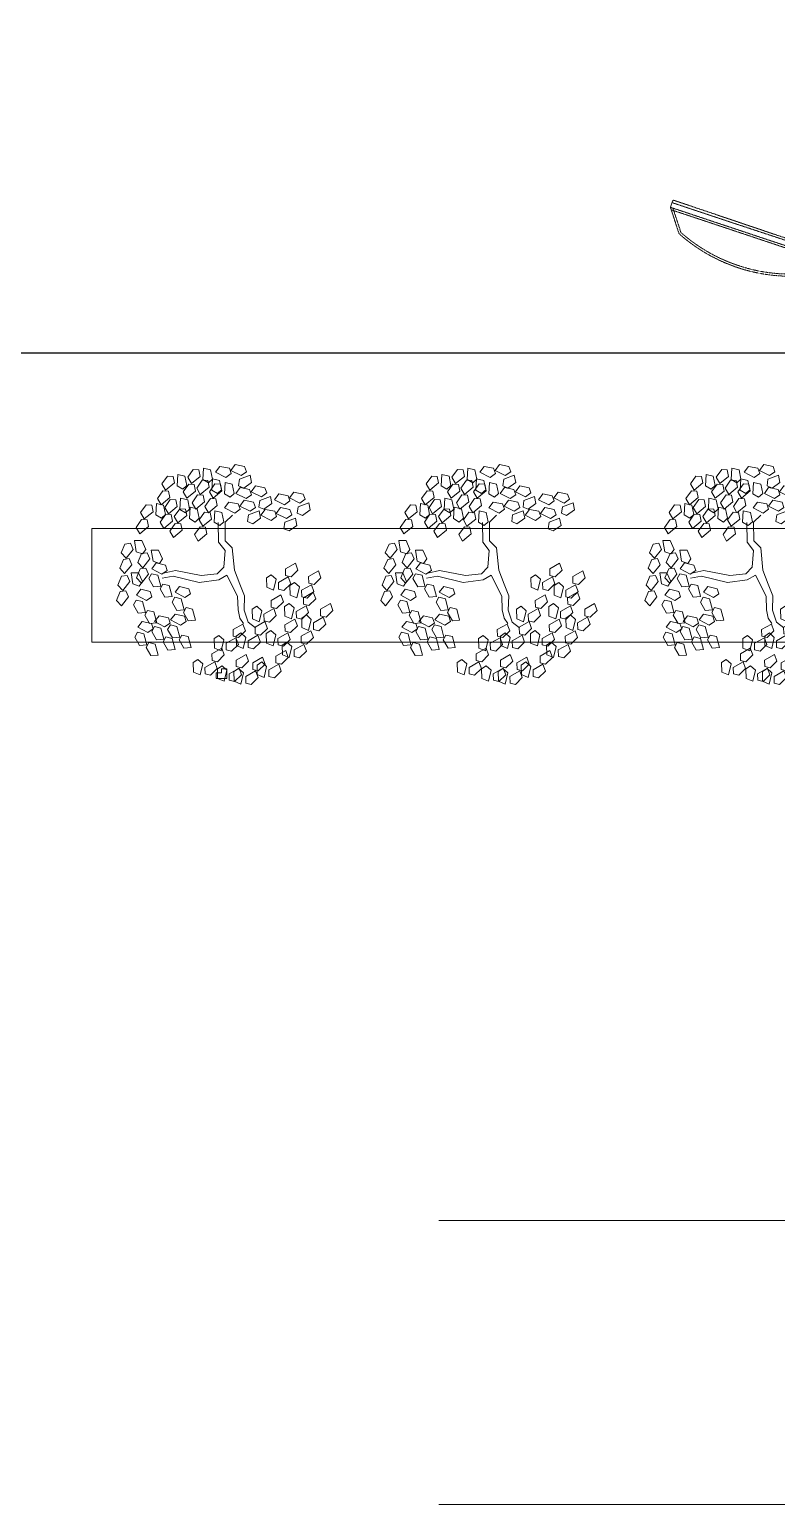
# Model space of a CAD drawing. Header units: millimetres. Extents: x 2402294 to 3337895, y 3394997 to 3969149.
# Drawn here: x 2484693 to 2491261, y 3456762 to 3469740 of the extents above; entities that cross this region are included whole.
import ezdxf

# ---------------------------------------------------------------- set-up
doc = ezdxf.new("R2010")
doc.units = ezdxf.units.MM
doc.header["$MEASUREMENT"] = 0
doc.linetypes.add('HIDDEN', pattern=[0.375, 0.25, -0.125])
for name, color, linetype in [('2', 2, 'HIDDEN'), ('EP', 20, 'Continuous'), ('ups wire', 3, 'Continuous')]:
    doc.layers.add(name, color=color, linetype=linetype)
for name, color, linetype, lineweight in [('Door Opening-0.09', 253, 'Continuous', 9), ('electrical poles', 10, 'Continuous', 5), ('planters', 107, 'Continuous', 20), ('trees', 104, 'Continuous', 9)]:
    doc.layers.add(name, color=color, linetype=linetype, lineweight=lineweight)

# ---------------------------------------------------------------- blocks, each defined once
blk = doc.blocks.new('z_98')
at = {"color": 3, "linetype": 'Continuous', "lineweight": 5}
for p, q in [((-283.2, 404.3), (-250.4, 431.2)), ((-279.9, 379.9), (-283.2, 404.3)), ((-221.2, 417), (-250.6, 376)), ((-250.4, 431.2), (-221.2, 417)), ((-219.5, 428.9), (-186.7, 455.8)), ((-216.1, 404.5), (-219.5, 428.9)), ((-186.9, 400.7), (-216.1, 404.5)), ((-157.5, 441.6), (-186.9, 400.7)), ((-186.7, 455.8), (-157.5, 441.6)), ((-158.3, 378.5), (-125.5, 405.4)), ((-125.5, 405.4), (-96.3, 391.1)), ((-286.6, 358.5), (-236.6, 364.9)), ((-277.1, 327.5), (-286.6, 358.5)), ((-250.6, 376), (-279.9, 379.9)), ((-236.6, 364.9), (-219.5, 340.9)), ((-219.5, 340.9), (-235.1, 321.8)), ((-222, 353.8), (-189.2, 380.7)), ((-218.7, 329.4), (-222, 353.8)), ((-189.4, 325.5), (-218.7, 329.4)), ((-160, 366.5), (-189.4, 325.5)), ((-189.2, 380.7), (-160, 366.5)), ((-158.5, 321.1), (-125.7, 348)), ((-154.9, 354), (-158.3, 378.5)), ((-125.7, 350.2), (-154.9, 354)), ((-96.5, 333.7), (-125.9, 292.8)), ((-96.3, 391.1), (-125.7, 350.2)), ((-125.7, 348), (-96.5, 333.7)), ((-94.8, 345.7), (-61.9, 372.6)), ((-91.4, 321.3), (-94.8, 345.7)), ((-32.7, 358.4), (-62.2, 317.4)), ((-61.9, 372.6), (-32.7, 358.4)), ((-417.4, 281.5), (-388.4, 296.2)), ((-415.9, 239.1), (-417.4, 281.5)), ((-388.4, 296.2), (-373.6, 248)), ((-339.7, 273.2), (-306.9, 300.1)), ((-336.4, 248.7), (-339.7, 273.2)), ((-277.7, 285.8), (-307.1, 244.9)), ((-306.9, 300.1), (-277.7, 285.8)), ((-235.1, 321.8), (-277.1, 327.5)), ((-276, 297.8), (-243.1, 324.7)), ((-272.6, 273.4), (-276, 297.8)), ((-243.4, 269.5), (-272.6, 273.4)), ((-214, 310.5), (-243.4, 269.5)), ((-243.1, 324.7), (-214, 310.5)), ((-225.4, 308.1), (-175.4, 314.5)), ((-215.9, 277), (-225.4, 308.1)), ((-173.9, 271.4), (-215.9, 277)), ((-175.4, 314.5), (-158.3, 290.5)), ((-158.3, 290.5), (-173.9, 271.4)), ((-161.9, 275.3), (-111.9, 281.7)), ((-152.4, 244.3), (-161.9, 275.3)), ((-155.2, 296.6), (-158.5, 321.1)), ((-125.9, 292.8), (-155.2, 296.6)), ((-111.9, 281.7), (-94.8, 257.7)), ((-62.2, 317.4), (-91.4, 321.3)), ((-436.3, 215.9), (-407.3, 230.5)), ((-434.8, 173.5), (-436.3, 215.9)), ((-394.4, 227), (-415.9, 239.1)), ((-407.3, 230.5), (-392.5, 182.3)), ((-373.6, 248), (-394.4, 227)), ((-343.1, 227.4), (-293.1, 233.8)), ((-333.6, 196.3), (-343.1, 227.4)), ((-307.1, 244.9), (-336.4, 248.7)), ((-293.1, 233.8), (-276, 209.8)), ((-276, 209.8), (-291.6, 190.7)), ((-184.3, 200), (-151.5, 226.9)), ((-181, 175.6), (-184.3, 200)), ((-110.3, 238.6), (-152.4, 244.3)), ((-122.3, 212.7), (-151.8, 171.7)), ((-151.5, 226.9), (-122.3, 212.7)), ((-120.6, 224.7), (-87.8, 251.6)), ((-117.3, 200.2), (-120.6, 224.7)), ((-88.1, 196.4), (-117.3, 200.2)), ((-94.8, 257.7), (-110.3, 238.6)), ((-58.6, 237.3), (-88.1, 196.4)), ((-87.8, 251.6), (-58.6, 237.3)), ((-455.1, 142.8), (-426.1, 157.5)), ((-453.5, 100.4), (-455.1, 142.8)), ((-413.3, 161.4), (-434.8, 173.5)), ((-426.1, 157.5), (-411.3, 109.2)), ((-392.5, 182.3), (-413.3, 161.4)), ((-400.4, 143.1), (-375.2, 186.8)), ((-369.9, 131.9), (-400.4, 143.1)), ((-375.2, 186.8), (-345.8, 185.9)), ((-370.4, 155.4), (-341.4, 170.1)), ((-368.8, 113), (-370.4, 155.4)), ((-340, 161.9), (-369.9, 131.9)), ((-345.8, 185.9), (-340, 161.9)), ((-341.4, 170.1), (-326.6, 121.9)), ((-291.6, 190.7), (-333.6, 196.3)), ((-318.5, 139.5), (-285.7, 166.4)), ((-315.2, 115.1), (-318.5, 139.5)), ((-256.5, 152.2), (-285.9, 111.3)), ((-285.7, 166.4), (-256.5, 152.2)), ((-254.8, 164.2), (-222, 191.1)), ((-251.5, 139.8), (-254.8, 164.2)), ((-222.2, 135.9), (-251.5, 139.8)), ((-192.8, 176.9), (-222.2, 135.9)), ((-222, 191.1), (-192.8, 176.9)), ((-187.8, 154.3), (-137.8, 160.7)), ((-178.3, 123.2), (-187.8, 154.3)), ((-151.8, 171.7), (-181, 175.6)), ((-137.8, 160.7), (-120.6, 136.7)), ((-120.6, 136.7), (-136.2, 117.6)), ((-474, 77.2), (-445, 91.8)), ((-472.4, 34.8), (-474, 77.2)), ((-432, 88.3), (-453.5, 100.4)), ((-445, 91.8), (-430.2, 43.6)), ((-411.3, 109.2), (-432, 88.3)), ((-389.3, 89.8), (-360.3, 104.4)), ((-387.7, 47.4), (-389.3, 89.8)), ((-347.3, 100.9), (-368.8, 113)), ((-360.3, 104.4), (-345.5, 56.2)), ((-326.6, 121.9), (-347.3, 100.9)), ((-321.9, 93.8), (-271.9, 100.2)), ((-312.4, 62.7), (-321.9, 93.8)), ((-285.9, 111.3), (-315.2, 115.1)), ((-271.9, 100.2), (-254.8, 76.2)), ((-254.8, 76.2), (-270.4, 57.1)), ((-136.2, 117.6), (-178.3, 123.2)), ((-450.9, 22.6), (-472.4, 34.8)), ((-430.2, 43.6), (-450.9, 22.6)), ((-438, 4.4), (-412.9, 48.1)), ((-407.6, -6.8), (-438, 4.4)), ((-412.9, 48.1), (-383.4, 47.2)), ((-377.6, 23.2), (-407.6, -6.8)), ((-366.3, 35.3), (-387.7, 47.4)), ((-383.4, 47.2), (-377.6, 23.2)), ((-345.5, 56.2), (-366.3, 35.3)), ((-353.3, 17), (-328.2, 60.7)), ((-322.9, 5.8), (-353.3, 17)), ((-328.2, 60.7), (-298.7, 59.8)), ((-292.9, 35.8), (-322.9, 5.8)), ((-270.4, 57.1), (-312.4, 62.7)), ((-298.7, 59.8), (-292.9, 35.8)), ((-452.7, -52.7), (-427.5, -32.3)), ((-442.3, -93.9), (-452.7, -52.7)), ((-427.5, -32.3), (-402.9, -76.3)), ((-457.4, -120.9), (-432.1, -100.5)), ((-446.9, -162), (-457.4, -120.9)), ((-418.7, -101.2), (-442.3, -93.9)), ((-432.1, -100.5), (-407.5, -144.5)), ((-402.9, -76.3), (-418.7, -101.2)), ((-391.5, -136.4), (-362.5, -131.1)), ((-362.5, -131.1), (-351.8, -153.3)), ((-361, -113.2), (-335.7, -92.8)), ((-350.5, -154.3), (-361, -113.2)), ((-335.7, -92.8), (-311.1, -136.8)), ((-306.9, -90.5), (-281.6, -70.1)), ((-296.4, -131.6), (-306.9, -90.5)), ((-281.6, -70.1), (-257, -114.1)), ((-257, -114.1), (-272.8, -139)), ((-423.3, -169.3), (-446.9, -162)), ((-407.5, -144.5), (-423.3, -169.3)), ((-410.4, -206.6), (-385.2, -186.1)), ((-406.8, -184.5), (-391.5, -136.4)), ((-374.7, -189), (-406.8, -184.5)), ((-385.2, -186.1), (-360.5, -230.1)), ((-351.8, -153.3), (-374.7, -189)), ((-365.6, -181.4), (-340.4, -160.9)), ((-355.1, -222.5), (-365.6, -181.4)), ((-326.9, -161.6), (-350.5, -154.3)), ((-340.4, -160.9), (-315.7, -204.9)), ((-311.1, -136.8), (-326.9, -161.6)), ((-311.5, -158.7), (-286.2, -138.3)), ((-301, -199.8), (-311.5, -158.7)), ((-299.7, -196.9), (-270.7, -191.5)), ((-272.8, -139), (-296.4, -131.6)), ((-286.2, -138.3), (-261.6, -182.3)), ((-261.6, -182.3), (-277.4, -207.1)), ((-270.7, -191.5), (-260, -213.8)), ((-261, -222.3), (-245.6, -174.2)), ((-415, -274.7), (-389.8, -254.3)), ((-399.9, -247.7), (-410.4, -206.6)), ((-376.4, -255), (-399.9, -247.7)), ((-389.8, -254.3), (-365.1, -298.3)), ((-360.5, -230.1), (-376.4, -255)), ((-331.6, -229.8), (-355.1, -222.5)), ((-315.7, -204.9), (-331.6, -229.8)), ((-315.1, -245), (-299.7, -196.9)), ((-282.9, -249.5), (-315.1, -245)), ((-313.9, -274.6), (-288.7, -254.2)), ((-277.4, -207.1), (-301, -199.8)), ((-288.7, -254.2), (-264, -298.2)), ((-260, -213.8), (-282.9, -249.5)), ((-228.8, -226.8), (-261, -222.3)), ((-259.8, -244.4), (-234.6, -223.9)), ((-249.3, -285.5), (-259.8, -244.4)), ((-404.5, -315.8), (-415, -274.7)), ((-381, -323.2), (-404.5, -315.8)), ((-365.1, -298.3), (-381, -323.2)), ((-364.5, -338.3), (-349.2, -290.3)), ((-349.2, -290.3), (-320.2, -284.9)), ((-309.4, -307.1), (-332.3, -342.8)), ((-320.2, -284.9), (-309.4, -307.1)), ((-318.6, -342.8), (-293.3, -322.3)), ((-303.5, -315.7), (-313.9, -274.6)), ((-279.9, -323), (-303.5, -315.7)), ((-293.3, -322.3), (-268.7, -366.3)), ((-264, -298.2), (-279.9, -323)), ((-264.4, -312.5), (-239.2, -292.1)), ((-253.9, -353.6), (-264.4, -312.5)), ((-332.3, -342.8), (-364.5, -338.3)), ((-308.1, -383.9), (-318.6, -342.8)), ((-284.5, -391.2), (-308.1, -383.9)), ((-268.7, -366.3), (-284.5, -391.2)), ((-268, -406.4), (-252.7, -358.3)), ((-230.4, -360.9), (-253.9, -353.6)), ((-235.9, -410.9), (-268, -406.4))]:
    blk.add_line(p, q, dxfattribs=at)
at = {"color": 2, "linetype": 'Continuous', "lineweight": 5}
for p, q in [((-0.5, 417), (15.7, 456.2)), ((13.9, 397), (-0.5, 417)), ((41.5, 407.4), (13.9, 397)), ((15.7, 456.2), (48.2, 457.4)), ((48.2, 457.4), (41.5, 407.4)), ((55.8, 418.1), (67.1, 445.4)), ((87.8, 379.2), (55.8, 418.1)), ((67.1, 445.4), (91.5, 442.3)), ((109.1, 403.7), (87.8, 379.2)), ((91.5, 442.3), (109.1, 403.7)), ((110.1, 404.5), (126.3, 443.6)), ((124.5, 384.5), (110.1, 404.5)), ((152.1, 394.9), (124.5, 384.5)), ((126.3, 443.6), (158.8, 444.9)), ((158.8, 444.9), (152.1, 394.9)), ((166.4, 405.6), (177.7, 432.8)), ((198.5, 366.6), (166.4, 405.6)), ((177.7, 432.8), (202.2, 429.8)), ((183, 389.3), (199.3, 428.5)), ((199.3, 428.5), (231.7, 429.7)), ((202.2, 429.8), (219.7, 391.2)), ((231.7, 429.7), (225.1, 379.7)), ((239.4, 390.4), (250.6, 417.7)), ((250.6, 417.7), (275.1, 414.6)), ((275.1, 414.6), (292.6, 376)), ((63.3, 350.2), (74.5, 377.5)), ((95.3, 311.2), (63.3, 350.2)), ((74.5, 377.5), (99, 374.4)), ((116.5, 335.8), (95.3, 311.2)), ((99, 374.4), (116.5, 335.8)), ((173.9, 337.7), (185.1, 364.9)), ((205.9, 298.7), (173.9, 337.7)), ((197.5, 369.3), (183, 389.3)), ((185.1, 364.9), (209.6, 361.9)), ((225.1, 379.7), (197.5, 369.3)), ((219.7, 391.2), (198.5, 366.6)), ((209.6, 361.9), (227.1, 323.2)), ((271.4, 351.4), (239.4, 390.4)), ((246.8, 322.5), (258, 349.8)), ((258, 349.8), (282.5, 346.7)), ((268.4, 325.2), (284.7, 364.4)), ((292.6, 376), (271.4, 351.4)), ((282.5, 346.7), (300.1, 308.1)), ((284.7, 364.4), (317.1, 365.6)), ((317.1, 365.6), (310.4, 315.6)), ((324.7, 326.3), (336, 353.6)), ((336, 353.6), (360.5, 350.5)), ((360.5, 350.5), (378, 311.9)), ((48.9, 283.4), (65.2, 322.6)), ((63.3, 263.4), (48.9, 283.4)), ((90.9, 273.8), (63.3, 263.4)), ((65.2, 322.6), (97.6, 323.8)), ((97.6, 323.8), (90.9, 273.8)), ((105.3, 284.5), (116.5, 311.8)), ((137.3, 245.5), (105.3, 284.5)), ((116.5, 311.8), (141, 308.7)), ((136, 238), (152.2, 277.2)), ((158.5, 270.1), (137.3, 245.5)), ((141, 308.7), (158.5, 270.1)), ((152.2, 277.2), (184.7, 278.4)), ((184.7, 278.4), (178, 228.4)), ((192.3, 239.2), (203.6, 266.4)), ((203.6, 266.4), (228, 263.4)), ((227.1, 323.2), (205.9, 298.7)), ((228, 263.4), (245.6, 224.7)), ((278.8, 283.5), (246.8, 322.5)), ((282.8, 305.2), (268.4, 325.2)), ((300.1, 308.1), (278.8, 283.5)), ((310.4, 315.6), (282.8, 305.2)), ((356.8, 287.4), (324.7, 326.3)), ((332.2, 258.4), (343.4, 285.7)), ((343.4, 285.7), (367.9, 282.6)), ((378, 311.9), (356.8, 287.4)), ((367.9, 282.6), (385.4, 244)), ((112.7, 216.6), (123.9, 243.9)), ((144.7, 177.6), (112.7, 216.6)), ((123.9, 243.9), (148.4, 240.8)), ((150.4, 218.1), (136, 238)), ((165.9, 202.2), (144.7, 177.6)), ((148.4, 240.8), (165.9, 202.2)), ((178, 228.4), (150.4, 218.1)), ((224.3, 200.2), (192.3, 239.2)), ((199.8, 171.2), (211, 198.5)), ((211, 198.5), (235.5, 195.4)), ((245.6, 224.7), (224.3, 200.2)), ((256, 180), (272.2, 219.2)), ((272.2, 219.2), (304.7, 220.4)), ((304.7, 220.4), (298, 170.5)), ((312.3, 181.2), (323.6, 208.4)), ((323.6, 208.4), (348, 205.4)), ((364.2, 219.4), (332.2, 258.4)), ((341.1, 202.6), (357.4, 241.8)), ((355.6, 182.6), (341.1, 202.6)), ((348, 205.4), (365.6, 166.7)), ((357.4, 241.8), (389.9, 243)), ((385.4, 244), (364.2, 219.4)), ((389.9, 243), (383.2, 193)), ((397.5, 203.7), (408.7, 231)), ((429.5, 164.8), (397.5, 203.7)), ((408.7, 231), (433.2, 227.9)), ((433.2, 227.9), (450.8, 189.3)), ((101.2, 126), (122.4, 158.8)), ((122.4, 158.8), (145.9, 174)), ((127.1, 118.5), (162.4, 161.3)), ((159.5, 101.9), (175.8, 141)), ((162.4, 161.3), (202.4, 174)), ((175.8, 141), (208.2, 142.3)), ((231.8, 132.3), (199.8, 171.2)), ((253, 156.8), (231.8, 132.3)), ((235.5, 195.4), (253, 156.8)), ((270.4, 160.1), (256, 180)), ((298, 170.5), (270.4, 160.1)), ((344.3, 142.2), (312.3, 181.2)), ((319.8, 113.2), (331, 140.5)), ((331, 140.5), (355.5, 137.4)), ((365.6, 166.7), (344.3, 142.2)), ((355.5, 137.4), (373, 98.8)), ((383.2, 193), (355.6, 182.6)), ((404.9, 135.8), (416.2, 163.1)), ((436.9, 96.8), (404.9, 135.8)), ((416.2, 163.1), (440.7, 160)), ((450.8, 189.3), (429.5, 164.8)), ((440.7, 160), (458.2, 121.4)), ((215.9, 103), (227.1, 130.3)), ((227.1, 130.3), (251.6, 127.2)), ((394.6, 98.2), (427.1, 99.4)), ((458.2, 121.4), (436.9, 96.8))]:
    blk.add_line(p, q, dxfattribs=at)
at = {"color": 92, "linetype": 'Continuous', "lineweight": 5}
for p, q in [((208.2, 142.3), (201.6, 92.3)), ((174, 81.9), (159.5, 101.9)), ((201.6, 92.3), (174, 81.9)), ((247.9, 64), (215.9, 103)), ((269.1, 88.6), (247.9, 64)), ((251.6, 127.2), (269.1, 88.6)), ((288.9, 38.8), (305.2, 78)), ((305.2, 78), (337.6, 79.2)), ((351.8, 74.3), (319.8, 113.2)), ((337.6, 79.2), (331, 29.3)), ((345.3, 40), (356.5, 67.2)), ((373, 98.8), (351.8, 74.3)), ((356.5, 67.2), (381, 64.2)), ((378.4, 59), (394.6, 98.2)), ((427.1, 99.4), (420.4, 49.4)), ((434.7, 60.1), (446, 87.4)), ((446, 87.4), (470.4, 84.3)), ((470.4, 84.3), (488, 45.7)), ((223.3, 35.1), (234.5, 62.3)), ((255.3, -3.9), (223.3, 35.1)), ((234.5, 62.3), (259, 59.3)), ((276.6, 20.6), (255.3, -3.9)), ((259, 59.3), (276.6, 20.6)), ((303.4, 18.9), (288.9, 38.8)), ((331, 29.3), (303.4, 18.9)), ((377.3, 1), (345.3, 40)), ((398.5, 25.5), (377.3, 1)), ((392.8, 39), (378.4, 59)), ((381, 64.2), (398.5, 25.5)), ((420.4, 49.4), (392.8, 39)), ((466.7, 21.1), (434.7, 60.1)), ((442.2, -7.8), (453.4, 19.5)), ((453.4, 19.5), (477.9, 16.4)), ((488, 45.7), (466.7, 21.1)), ((477.9, 16.4), (495.4, -22.2)), ((168.9, -52), (185.2, -12.8)), ((183.4, -71.9), (168.9, -52)), ((211, -61.5), (183.4, -71.9)), ((185.2, -12.8), (217.6, -11.5)), ((217.6, -11.5), (211, -61.5)), ((225.3, -50.8), (236.5, -23.6)), ((257.3, -89.8), (225.3, -50.8)), ((236.5, -23.6), (261, -26.6)), ((278.5, -65.3), (257.3, -89.8)), ((261, -26.6), (278.5, -65.3)), ((277.1, -57), (293.4, -17.8)), ((291.6, -77), (277.1, -57)), ((293.4, -17.8), (325.9, -16.6)), ((325.9, -16.6), (319.2, -66.6)), ((333.5, -55.9), (344.7, -28.6)), ((365.5, -94.8), (333.5, -55.9)), ((344.7, -28.6), (369.2, -31.7)), ((352.7, -28), (364, -0.7)), ((384.7, -66.9), (352.7, -28)), ((364, -0.7), (388.4, -3.8)), ((369.2, -31.7), (386.8, -70.3)), ((406, -42.4), (384.7, -66.9)), ((388.4, -3.8), (406, -42.4)), ((474.2, -46.8), (442.2, -7.8)), ((495.4, -22.2), (474.2, -46.8)), ((-198.6, -115.8), (-173.4, -95.3)), ((-188.1, -156.9), (-198.6, -115.8)), ((-173.4, -95.3), (-148.7, -139.3)), ((232.7, -118.7), (243.9, -91.5)), ((264.7, -157.7), (232.7, -118.7)), ((243.9, -91.5), (268.4, -94.5)), ((268.4, -94.5), (286, -133.2)), ((319.2, -66.6), (291.6, -77)), ((340.9, -123.8), (352.2, -96.5)), ((372.9, -162.8), (340.9, -123.8)), ((352.2, -96.5), (376.6, -99.6)), ((386.8, -70.3), (365.5, -94.8)), ((376.6, -99.6), (394.2, -138.2)), ((-245.6, -174.2), (-216.6, -168.9)), ((-205.9, -191.1), (-228.8, -226.8)), ((-216.6, -168.9), (-205.9, -191.1)), ((-203.2, -183.9), (-178, -163.5)), ((-192.8, -225), (-203.2, -183.9)), ((-164.6, -164.2), (-188.1, -156.9)), ((-178, -163.5), (-153.3, -207.5)), ((-148.7, -139.3), (-164.6, -164.2)), ((-137.4, -199.5), (-108.4, -194.1)), ((-108.4, -194.1), (-97.7, -216.3)), ((286, -133.2), (264.7, -157.7)), ((394.2, -138.2), (372.9, -162.8)), ((-234.6, -223.9), (-209.9, -267.9)), ((-200.9, -249.4), (-175.7, -228.9)), ((-190.5, -290.5), (-200.9, -249.4)), ((-169.2, -232.4), (-192.8, -225)), ((-175.7, -228.9), (-151.1, -272.9)), ((-153.3, -207.5), (-169.2, -232.4)), ((-152.7, -247.5), (-137.4, -199.5)), ((-120.6, -252), (-152.7, -247.5)), ((-97.7, -216.3), (-120.6, -252)), ((-6.9, -283.5), (-0.1, -254.8)), ((-0.1, -254.8), (24.6, -254)), ((24.6, -254), (48, -289.4)), ((-225.8, -292.8), (-249.3, -285.5)), ((-239.2, -292.1), (-214.5, -336.1)), ((-209.9, -267.9), (-225.8, -292.8)), ((-205.6, -317.6), (-180.3, -297.1)), ((-195.1, -358.7), (-205.6, -317.6)), ((-198.6, -328), (-169.6, -322.7)), ((-166.9, -297.8), (-190.5, -290.5)), ((-180.3, -297.1), (-155.7, -341.1)), ((-169.6, -322.7), (-158.9, -344.9)), ((-151.1, -272.9), (-166.9, -297.8)), ((-139.7, -333.1), (-110.7, -327.7)), ((-116.7, -274.4), (-66.5, -269.6)), ((-108.2, -305.7), (-116.7, -274.4)), ((-110.7, -327.7), (-100, -349.9)), ((-66.4, -312.7), (-108.2, -305.7)), ((-66.5, -269.6), (-50.2, -294.1)), ((-50.2, -294.1), (-66.4, -312.7)), ((-56.2, -306.1), (-6, -301.4)), ((-47.7, -337.5), (-56.2, -306.1)), ((30.9, -317), (-6.9, -283.5)), ((-6, -301.4), (10.3, -325.9)), ((10.3, -325.9), (-5.9, -344.5)), ((48, -289.4), (30.9, -317)), ((45.7, -302.1), (95.9, -297.3)), ((54.2, -333.4), (45.7, -302.1)), ((95.9, -297.3), (112.2, -321.9)), ((112.2, -321.9), (96, -340.4)), ((155.5, -311.2), (162.3, -282.5)), ((193.2, -344.7), (155.5, -311.2)), ((162.3, -282.5), (186.9, -281.7)), ((186.9, -281.7), (210.3, -317.1)), ((210.3, -317.1), (193.2, -344.7)), ((-252.7, -358.3), (-223.7, -352.9)), ((-213, -375.1), (-235.9, -410.9)), ((-214.5, -336.1), (-230.4, -360.9)), ((-223.7, -352.9), (-213, -375.1)), ((-213.9, -376.1), (-198.6, -328)), ((-181.8, -380.6), (-213.9, -376.1)), ((-171.5, -366), (-195.1, -358.7)), ((-158.9, -344.9), (-181.8, -380.6)), ((-155.7, -341.1), (-171.5, -366)), ((-155.1, -381.1), (-139.7, -333.1)), ((-122.9, -385.6), (-155.1, -381.1)), ((-100, -349.9), (-122.9, -385.6)), ((-101, -417.1), (-94.2, -388.4)), ((-94.2, -388.4), (-69.6, -387.6)), ((-93.1, -352.5), (-42.9, -347.7)), ((-84.7, -383.8), (-93.1, -352.5)), ((-42.8, -390.9), (-84.7, -383.8)), ((-69.6, -387.6), (-46.2, -423)), ((-5.9, -344.5), (-47.7, -337.5)), ((-42.9, -347.7), (-26.6, -372.3)), ((-26.6, -372.3), (-42.8, -390.9)), ((-32.7, -384.3), (17.5, -379.5)), ((-24.2, -415.6), (-32.7, -384.3)), ((16.7, -361.6), (23.5, -332.9)), ((54.4, -395.1), (16.7, -361.6)), ((17.5, -379.5), (33.9, -404)), ((23.5, -332.9), (48.1, -332.1)), ((48.1, -332.1), (71.5, -367.5)), ((96, -340.4), (54.2, -333.4)), ((71.5, -367.5), (54.4, -395.1)), ((76.3, -387.8), (126.5, -383)), ((84.8, -419.1), (76.3, -387.8)), ((106.1, -333.9), (156.4, -329.1)), ((114.6, -365.2), (106.1, -333.9)), ((156.5, -372.2), (114.6, -365.2)), ((126.5, -383), (142.8, -407.6)), ((156.4, -329.1), (172.7, -353.6)), ((172.7, -353.6), (156.5, -372.2)), ((186.1, -396.9), (192.9, -368.2)), ((192.9, -368.2), (217.5, -367.4)), ((217.5, -367.4), (240.9, -402.8)), ((-210.8, -408), (-160.6, -403.2)), ((-202.3, -439.3), (-210.8, -408)), ((-160.5, -446.3), (-202.3, -439.3)), ((-160.6, -403.2), (-144.3, -427.8)), ((-144.3, -427.8), (-160.5, -446.3)), ((-150.3, -439.8), (-100.1, -435)), ((-141.9, -471.1), (-150.3, -439.8)), ((-63.3, -450.6), (-101, -417.1)), ((-100.1, -435), (-83.8, -459.5)), ((-46.2, -423), (-63.3, -450.6)), ((17.7, -422.6), (-24.2, -415.6)), ((33.9, -404), (17.7, -422.6)), ((126.6, -426.2), (84.8, -419.1)), ((142.8, -407.6), (126.6, -426.2)), ((136.8, -419.6), (187, -414.8)), ((145.3, -450.9), (136.8, -419.6)), ((187.1, -457.9), (145.3, -450.9)), ((223.8, -430.4), (186.1, -396.9)), ((187, -414.8), (203.3, -439.3)), ((203.3, -439.3), (187.1, -457.9)), ((240.9, -402.8), (223.8, -430.4)), ((-100, -478.1), (-141.9, -471.1)), ((-83.8, -459.5), (-100, -478.1))]:
    blk.add_line(p, q, dxfattribs=at)
at = {"color": 33, "linetype": 'Continuous', "lineweight": 5}
for p, q in [((-221.2, 63), (-265.9, 93.3)), ((-221.2, 90.7), (-263.6, 116)), ((-103.5, 75.6), (-221.2, 90.7)), ((-25.9, 32.8), (-103.5, 75.6)), ((0, 0), (77.7, 70.6)), ((77.7, 70.6), (101.2, 126)), ((105.9, 58), (127.1, 118.5)), ((-105.9, 42.8), (-221.2, 63)), ((-42.3, 10.1), (-105.9, 42.8)), ((-25.9, -27.8), (-42.3, 10.1)), ((0, 0), (-25.9, 32.8)), ((23.5, -32.8), (68.3, 17.6)), ((68.3, 17.6), (105.9, 58)), ((-25.9, -27.8), (-47, -98.4)), ((23.5, -32.8), (-21.2, -121.1)), ((-87.1, -123.6), (-120, -204.3)), ((-47, -98.4), (-87.1, -123.6)), ((-21.2, -121.1), (-61.2, -138.7)), ((-61.2, -138.7), (-91.8, -216.8)), ((-91.8, -216.8), (-73, -257.2))]:
    blk.add_line(p, q, dxfattribs=at)
blk = doc.blocks.new('streetlight')
at = {"layer": '2', "lineweight": 0}
for p, q in [((-2439, 1148), (-2462, 1084)), ((-2462, 1084), (-1029, 606)), ((-2386, 852), (-2462, 1084)), ((-2455, 1062), (-1057, 596)), ((-2447, 1125), (-165, 365)), ((-2368, 858), (-2440, 1077)), ((-172, 381), (-2439, 1148)), ((-1057, 616), (-1383, 496)), ((-1029, 606), (-1380, 478)), ((-23, -14), (-198, 390)), ((0, 0), (-172, 381))]:
    blk.add_line(p, q, dxfattribs=at)
for radius in [165, 150]:
    blk.add_circle((0, 0), radius, dxfattribs=at)
for radius, end in [(1482, 270.8306), (1463, 270.7082)]:
    blk.add_arc((-1401, 1959), radius, 228.3571, end, dxfattribs=at)
at = {"layer": 'electrical poles', "lineweight": 0, "ltscale": 3}
for radius in [461, 312]:
    blk.add_circle((-23, -14), radius, dxfattribs=at)

msp = doc.modelspace()

# ---------------------------------------------------------------- linework, layer by layer
at = {"layer": 'Door Opening-0.09'}
msp.add_lwpolyline([(2486335.4, 3464031.4), (2486429.6, 3464031.4), (2486429.6, 3464113.8), (2486382.5, 3464113.8), (2486382.5, 3464078.5), (2486335.4, 3464078.5), (2486335.4, 3464031.5)], dxfattribs=at)
at = {"layer": 'EP', "ltscale": 5}
msp.add_lwpolyline([(2478939.7, 3466894.6), (2518405.9, 3466894.6), (2518405.9, 3469656.9), (2520916.1, 3469740.2)], dxfattribs=at)
at = {"layer": 'planters'}
msp.add_lwpolyline([(2485241.6, 3465350.3), (2493330.6, 3465350.3), (2493330.6, 3464350.3), (2485241.6, 3464350.3)], close=True, dxfattribs=at)
for points in [[(2493293.7, 3459262.4), (2488293.7, 3459262.4)], [(2493293.7, 3456762.4), (2488293.7, 3456762.4)]]:
    msp.add_lwpolyline(points, dxfattribs=at)

# ---------------------------------------------------------------- block references
at = {"layer": 'trees', "lineweight": 15, "xscale": -1.98, "yscale": 1.98, "zscale": 1.98, "rotation": 158.9411440043195}
for p in [(2486429.4, 3464940.3), (2488752.6, 3464940.3), (2491075.8, 3464940.3)]:
    msp.add_blockref('z_98', p, dxfattribs=at)
at = {"layer": 'ups wire'}
msp.add_blockref('streetlight', (2492790.5, 3467091.9), dxfattribs=at)

doc.saveas('drawing.dxf')
